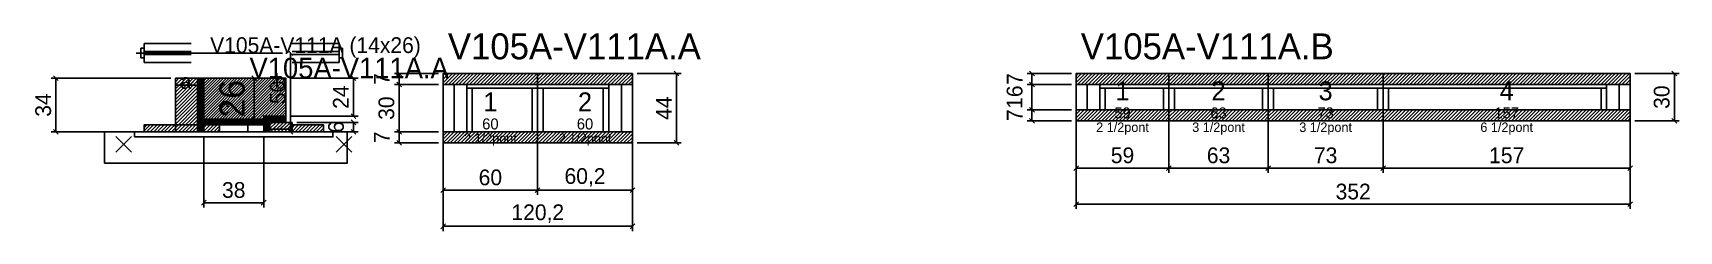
# Model space of a CAD drawing. Extents: x -69 to 977, y -93 to 33.
import ezdxf
from ezdxf.enums import TextEntityAlignment as Align

# ---------------------------------------------------------------- set-up
doc = ezdxf.new("R2010")
doc.units = 0
for name, color, linetype in [('5', 5, 'Continuous'), ('barrote', 126, 'Continuous'), ('CONCRETO', 251, 'Continuous'), ('COTA', 241, 'Continuous'), ('Cota Seção (2x)', 241, 'Continuous'), ('detalhes', 7, 'Continuous'), ('Hachura', 251, 'Continuous'), ('Madeira', 126, 'Continuous'), ('NOMENCLATURA', 7, 'Continuous'), ('Painéis', 200, 'Continuous'), ('presilha', 224, 'Continuous'), ('SARR_2.2x7', 40, 'Continuous'), ('SARR_3.5x7', 81, 'Continuous'), ('SCO-___-LAJ', 224, 'Continuous'), ('TENSOR', 224, 'Continuous'), ('texto', 7, 'Continuous'), ('Texto Seção', 7, 'Continuous')]:
    doc.layers.add(name, color=color, linetype=linetype)
doc.dimstyles.new('PAINEL', dxfattribs={"dimtxt": 10, "dimasz": 3, "dimexe": 3, "dimexo": 3, "dimgap": 3, "dimtad": 1, "dimblk": 'OBLIQUE', "dimblk1": 'OBLIQUE', "dimcen": 2.5, "dimclrd": 4, "dimclre": 4, "dimclrt": 240, "dimazin": 3, "dimtfac": 1, "dimtmove": 0, "dimatfit": 3})
doc.dimstyles.new('SECAO2X', dxfattribs={"dimtxt": 16, "dimasz": 3, "dimexe": 3, "dimexo": 3, "dimgap": 3, "dimtad": 1, "dimblk": 'OBLIQUE', "dimblk1": 'OBLIQUE', "dimcen": 2.5, "dimclrd": 4, "dimclre": 4, "dimclrt": 240, "dimazin": 3, "dimtfac": 1, "dimtmove": 0, "dimatfit": 3})

# ---------------------------------------------------------------- blocks, each defined once
blk = doc.blocks.new('_OBLIQUE')
at = {"color": 0, "linetype": 'BYBLOCK'}
blk.add_line((-0.5, -0.5), (0.5, 0.5), dxfattribs=at)

msp = doc.modelspace()

# ---------------------------------------------------------------- hatches: boundary and pattern name
at = {"layer": 'COTA'}
h = msp.add_hatch(dxfattribs=at)
h.set_pattern_fill('ANSI31', scale=0.4)
h.paths.add_polyline_path([(40, -22), (40, 4), (92, 4), (92, -20), (78, -20), (78, -22)])
h = msp.add_hatch(dxfattribs=at)
h.set_pattern_fill('ANSI31', scale=0.5)
h.paths.add_polyline_path([(192, 0), (252, 0), (252, 7), (192, 7)])
h = msp.add_hatch(dxfattribs=at)
h.set_pattern_fill('ANSI31', scale=0.5)
h.paths.add_polyline_path([(252, 0), (312.2, 0), (312.2, 7), (252, 7)])
h = msp.add_hatch(dxfattribs=at)
h.set_pattern_fill('ANSI31', scale=0.5)
h.paths.add_polyline_path([(594, 0), (653, 0), (653, 7), (594, 7)])
h = msp.add_hatch(dxfattribs=at)
h.set_pattern_fill('ANSI31', scale=0.5)
h.paths.add_polyline_path([(653, 0), (716, 0), (716, 7), (653, 7)])
h = msp.add_hatch(dxfattribs=at)
h.set_pattern_fill('ANSI31', scale=0.5)
h.paths.add_polyline_path([(716, 0), (789, 0), (789, 7), (716, 7)])
h = msp.add_hatch(dxfattribs=at)
h.set_pattern_fill('ANSI31', scale=0.5)
h.paths.add_polyline_path([(789, 0), (946, 0), (946, 7), (789, 7)])
h = msp.add_hatch(dxfattribs=at)
h.set_pattern_fill('ANSI31', scale=0.5)
h.paths.add_polyline_path([(594, -23), (653, -23), (653, -16), (594, -16)])
h = msp.add_hatch(dxfattribs=at)
h.set_pattern_fill('ANSI31', scale=0.5)
h.paths.add_polyline_path([(653, -23), (716, -23), (716, -16), (653, -16)])
h = msp.add_hatch(dxfattribs=at)
h.set_pattern_fill('ANSI31', scale=0.5)
h.paths.add_polyline_path([(716, -23), (789, -23), (789, -16), (716, -16)])
h = msp.add_hatch(dxfattribs=at)
h.set_pattern_fill('ANSI31', scale=0.5)
h.paths.add_polyline_path([(789, -23), (946, -23), (946, -16), (789, -16)])
h = msp.add_hatch(dxfattribs=at)
h.set_pattern_fill('ANSI31', scale=0.5)
h.paths.add_polyline_path([(192, -37), (252, -37), (252, -30), (192, -30)])
h = msp.add_hatch(dxfattribs=at)
h.set_pattern_fill('ANSI31', scale=0.5)
h.paths.add_polyline_path([(252, -37), (312.2, -37), (312.2, -30), (252, -30)])
at = {"layer": 'Hachura'}
h = msp.add_hatch(dxfattribs=at)
h.set_pattern_fill('ANSI31', scale=0.5)
h.paths.add_polyline_path([(22, -30), (36, -30), (36, 4), (22, 4)])
h = msp.add_hatch(dxfattribs=at)
h.set_pattern_fill('ANSI31', scale=0.5)
h.paths.add_polyline_path([(22, -0.4), (36, -0.4), (36, 4), (22, 4)])
h = msp.add_hatch(dxfattribs=at)
h.set_pattern_fill('SOLID')
h.paths.add_polyline_path([(36, -30), (40, -30), (40, 4), (36, 4)])
h = msp.add_hatch(dxfattribs=at)
h.set_pattern_fill('SOLID')
h.paths.add_polyline_path([(78, -24), (92, -24), (92, -20), (78, -20)])
h = msp.add_hatch(dxfattribs=at)
h.set_pattern_fill('ANSI31', scale=0.5)
h.paths.add_polyline_path([(2, -30), (22, -30), (22, -25.6), (2, -25.6)])
h = msp.add_hatch(dxfattribs=at)
h.set_pattern_fill('SOLID')
h.paths.add_polyline_path([(40, -25.6), (78, -25.6), (78, -22), (40, -22)])
h = msp.add_hatch(dxfattribs=at)
h.set_pattern_fill('ANSI31', scale=0.5)
h.paths.add_polyline_path([(40, -30), (50, -30), (50, -25.6), (40, -25.6)])
h = msp.add_hatch(dxfattribs=at)
h.set_pattern_fill('SOLID')
h.paths.add_polyline_path([(78, -30), (82, -30), (82, -24), (78, -24)])
h = msp.add_hatch(dxfattribs=at)
h.set_pattern_fill('ANSI31', scale=0.5)
h.paths.add_polyline_path([(82, -30), (96, -30), (96, -24), (82, -24)])
h = msp.add_hatch(dxfattribs=at)
h.set_pattern_fill('ANSI31', scale=0.5)
h.paths.add_polyline_path([(82, -28.4), (96, -28.4), (96, -24), (82, -24)])
h = msp.add_hatch(dxfattribs=at)
h.set_pattern_fill('ANSI31', scale=0.5)
h.paths.add_polyline_path([(96, -30), (116, -30), (116, -25.6), (96, -25.6)])

# ---------------------------------------------------------------- linework, layer by layer
for p, q in [((0, 23), (0, 17)), ((2, 23), (0, 23)), ((2, 26), (32, 26)), ((2, 26), (2, 14)), ((2, 21), (32, 21)), ((96, 26), (126, 26)), ((96, 21), (126, 21)), ((126, 26), (126, 14)), ((126, 23), (128, 23)), ((128, 23), (128, 17)), ((2, 17), (0, 17)), ((2, 19), (32, 19)), ((2, 14), (32, 14)), ((96, 19), (126, 19)), ((96, 14), (126, 14)), ((126, 17), (128, 17))]:
    msp.add_line(p, q)
at = {"layer": 'barrote'}
msp.add_lwpolyline([(-23, -50), (131, -50), (131, -30), (-23, -30)], close=True, dxfattribs=at)
at = {"layer": 'CONCRETO'}
msp.add_lwpolyline([(40, -22), (40, 4), (92, 4), (92, -20), (78, -20), (78, -22)], close=True, dxfattribs=at)
at = {"layer": 'Madeira'}
for points in [[(22, -30), (36, -30), (36, 4), (22, 4)], [(22, -0.4), (36, -0.4), (36, 4), (22, 4)], [(2, -30), (22, -30), (22, -25.6), (2, -25.6)], [(22, -30), (36, -30), (36, -25.6), (22, -25.6)], [(40, -30), (50, -30), (50, -25.6), (40, -25.6)], [(68, -30), (78, -30), (78, -25.6), (68, -25.6)], [(82, -30), (96, -30), (96, -24), (82, -24)], [(82, -28.4), (96, -28.4), (96, -24), (82, -24)], [(96, -30), (116, -30), (116, -25.6), (96, -25.6)]]:
    msp.add_lwpolyline(points, close=True, dxfattribs=at)
at = {"layer": 'Painéis'}
for p, q in [((192, 0), (252, 0)), ((192, -30), (192, 0)), ((252, -30), (252, 0)), ((252, -30), (252, 0)), ((252, 0), (312.2, 0)), ((252, -30), (252, 0)), ((312.2, -30), (312.2, 0)), ((594, 0), (653, 0)), ((594, -16), (594, 0)), ((653, -16), (653, 0)), ((653, -16), (653, 0)), ((653, 0), (716, 0)), ((653, -16), (653, 0)), ((716, -16), (716, 0)), ((716, -16), (716, 0)), ((716, 0), (789, 0)), ((716, -16), (716, 0)), ((789, -16), (789, 0)), ((789, -16), (789, 0)), ((789, 0), (946, 0)), ((789, -16), (789, 0)), ((946, -16), (946, 0)), ((594, -16), (653, -16)), ((653, -16), (716, -16)), ((716, -16), (789, -16)), ((789, -16), (946, -16)), ((192, -30), (252, -30)), ((252, -30), (312.2, -30))]:
    msp.add_line(p, q, dxfattribs=at)
for points in [[(36, -30), (40, -30), (40, 4), (36, 4)], [(78, -24), (92, -24), (92, -20), (78, -20)], [(40, -25.6), (78, -25.6), (78, -22), (40, -22)], [(78, -30), (82, -30), (82, -24), (78, -24)]]:
    msp.add_lwpolyline(points, close=True, dxfattribs=at)
at = {"layer": 'presilha'}
for p, q in [((-16, -43), (-6, -33)), ((-16, -33), (-6, -43)), ((124, -43), (134, -33)), ((124, -33), (134, -43))]:
    msp.add_line(p, q, dxfattribs=at)
at = {"layer": 'SARR_2.2x7'}
for p, q in [((199, -30), (199, 0)), ((305.2, -30), (305.2, 0)), ((601, -16), (601, 0)), ((939, -16), (939, 0)), ((207, -2.2), (252, -2.2)), ((252, -2.2), (297.2, -2.2)), ((609, -2.2), (653, -2.2)), ((653, -2.2), (716, -2.2)), ((716, -2.2), (789, -2.2)), ((789, -2.2), (931, -2.2))]:
    msp.add_line(p, q, dxfattribs=at)
at = {"layer": 'SARR_3.5x7'}
for p, q in [((207, -30), (207, 0)), ((252, -30), (252, 0)), ((252, -30), (252, 0)), ((297.2, -30), (297.2, 0)), ((609, -16), (609, 0)), ((653, -16), (653, 0)), ((653, -16), (653, 0)), ((716, -16), (716, 0)), ((716, -16), (716, 0)), ((789, -16), (789, 0)), ((789, -16), (789, 0)), ((931, -16), (931, 0)), ((210.5, -30), (210.5, -2.2)), ((248.5, -30), (248.5, -2.2)), ((255.5, -30), (255.5, -2.2)), ((293.7, -30), (293.7, -2.2)), ((612.5, -16), (612.5, -2.2)), ((649.5, -16), (649.5, -2.2)), ((656.5, -16), (656.5, -2.2)), ((712.5, -16), (712.5, -2.2)), ((719.5, -16), (719.5, -2.2)), ((785.5, -16), (785.5, -2.2)), ((792.5, -16), (792.5, -2.2)), ((927.5, -16), (927.5, -2.2)), ((609, -16), (612.5, -16)), ((649.5, -16), (653, -16)), ((653, -16), (656.5, -16)), ((712.5, -16), (716, -16)), ((716, -16), (719.5, -16)), ((785.5, -16), (789, -16)), ((789, -16), (792.5, -16)), ((927.5, -16), (931, -16)), ((207, -30), (210.5, -30)), ((248.5, -30), (252, -30)), ((252, -30), (255.5, -30)), ((293.7, -30), (297.2, -30))]:
    msp.add_line(p, q, dxfattribs=at)
at = {"layer": 'SCO-___-LAJ'}
for points in [[(192, 0), (252, 0), (252, 7), (192, 7)], [(252, 0), (312.2, 0), (312.2, 7), (252, 7)], [(594, 0), (653, 0), (653, 7), (594, 7)], [(653, 0), (716, 0), (716, 7), (653, 7)], [(716, 0), (789, 0), (789, 7), (716, 7)], [(789, 0), (946, 0), (946, 7), (789, 7)], [(594, -23), (653, -23), (653, -16), (594, -16)], [(653, -23), (716, -23), (716, -16), (653, -16)], [(716, -23), (789, -23), (789, -16), (716, -16)], [(789, -23), (946, -23), (946, -16), (789, -16)], [(-4, -33.2), (122, -33.2), (122, -30), (-4, -30)], [(192, -37), (252, -37), (252, -30), (192, -30)], [(252, -37), (312.2, -37), (312.2, -30), (252, -30)]]:
    msp.add_lwpolyline(points, close=True, dxfattribs=at)
at = {"layer": 'TENSOR'}
msp.add_line((-3, 20), (90, 20), dxfattribs=at)

# ---------------------------------------------------------------- texts
at = {"layer": '5'}
for s, height, p in [('1', 12, (623.5, -4)), ('2', 12, (684.5, -4)), ('3', 12, (752.5, -4)), ('4', 12, (867.5, -4)), ('1', 12, (222, -11)), ('2', 12, (282.1, -11)), ('59', 7, (623.5, -18)), ('63', 7, (684.5, -18)), ('73', 7, (752.5, -18)), ('157', 7, (867.5, -18)), ('60', 7, (222, -25)), ('60', 7, (282.1, -25))]:
    msp.add_text(s, height=height, dxfattribs=at).set_placement(p, align=Align.MIDDLE_CENTER)
at = {"layer": 'detalhes'}
for s, p in [('a', (25, -2.7)), ('b', (85, -2.7)), ('c', (50, -19.5))]:
    msp.add_text(s, height=9.6, dxfattribs=at).set_placement(p)
at = {"layer": 'NOMENCLATURA'}
for s, p in [('V105A-V111A.A', (195, 16)), ('V105A-V111A.B', (597, 16))]:
    msp.add_text(s, height=16.5, dxfattribs=at).set_placement(p)
at = {"layer": 'texto', "char_height": 6, "attachment_point": 5}
for s, insert in [('2 1/2pont', (222, -35)), ('2 1/2pont', (282.1, -35)), ('2 1/2pont', (623.5, -28)), ('3 1/2pont', (684.5, -28)), ('3 1/2pont', (752.5, -28)), ('6 1/2pont', (867.5, -28))]:
    msp.add_mtext(s, dxfattribs=dict(at, insert=insert))
at = {"layer": 'Texto Seção'}
for s, height, p in [('V105A-V111A (14x26)', 10, (44, 20)), ('V105A-V111A.A', 13, (69, 4))]:
    msp.add_text(s, height=height, dxfattribs=at).set_placement(p)

# ---------------------------------------------------------------- dimensions: what is measured, and where the dimension line sits
at = {"layer": 'COTA'}
for base, p1, p2 in [((95, -30), (96, -30), (96, 20)), ((-54, -30), (2, -30), (22, 4)), ((135, -20), (92, -20), (92, 4)), ((164, 0), (192, 0), (192, 7)), ((164, -30), (192, -30), (192, 0)), ((340.2, -37), (312.2, -37), (312.2, 7)), ((566, 0), (594, 0), (594, 7)), ((566, -16), (594, -16), (594, 0)), ((974, -23), (946, -23), (946, 7)), ((566, -23), (594, -23), (594, -16)), ((135, -30), (96, -30), (96, -24)), ((164, -37), (192, -37), (192, -30))]:
    msp.add_linear_dim(base=base, p1=p1, p2=p2, angle=90, dimstyle='PAINEL', dxfattribs=at).render()
for base, p1, p2 in [((594, -53), (594, -16), (653, -16)), ((594, -76), (594, -16), (946, -16)), ((653, -53), (653, -16), (716, -16)), ((716, -53), (716, -16), (789, -16)), ((789, -53), (789, -16), (946, -16)), ((40, -75), (40, -30), (78, -30)), ((192, -67), (192, -30), (252, -30)), ((192, -90), (192, -30), (312.2, -30)), ((252, -67), (252, -30), (312.2, -30))]:
    msp.add_linear_dim(base=base, p1=p1, p2=p2, dimstyle='PAINEL', dxfattribs=at).render()
at = {"layer": 'Cota Seção (2x)'}
msp.add_linear_dim(base=(72, -22), p1=(40, -22), p2=(40, 4), angle=90, dimstyle='SECAO2X', dxfattribs=at).render()

doc.saveas('drawing.dxf')
